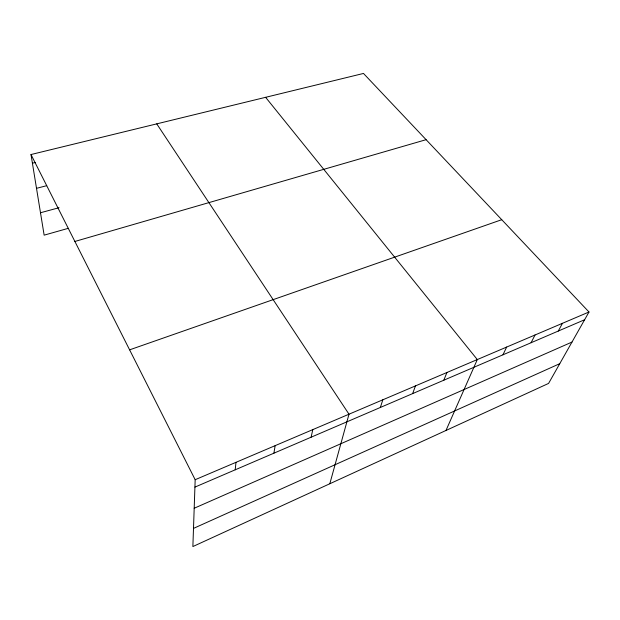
<?xml version="1.0" encoding="UTF-8"?>
<svg xmlns="http://www.w3.org/2000/svg" width="620" height="620" viewBox="0 0 620 620"><rect width="100%" height="100%" fill="white"/><g stroke="black" fill="none" stroke-linecap="round" stroke-linejoin="round"><path stroke-width="0.93" d="M31 154.535L195.176 479.71L192.874 546.553L548.591 383.408L589 312L363.483 73.447L31 154.535L44.144 235.151L68.309 228.323M235.205 469.813L235.98 462.334M273.893 453.197L275.156 445.648M311.101 437.216L312.798 429.621M329.817 483.747L348.998 414.199L156.751 123.868M380.354 407.472L382.835 399.792M412.641 393.607L415.454 385.904M443.796 380.223L446.927 372.504M445.989 430.466L477.307 359.561L265.616 97.317M502.967 354.81L506.656 347.06M531.084 342.736L535.021 334.986M558.287 331.049L562.456 323.299M193.502 528.395L559.759 363.676M194.192 508.245L571.981 342.07M194.92 487.111L584.614 319.742M195.176 479.71L589 312M129.611 349.843L501.743 219.697M74.888 241.459L426.095 139.686M40.494 212.753L59.04 207.708M36.51 188.333L46.717 185.682M32.418 163.223L35.201 162.533"/></g></svg>
